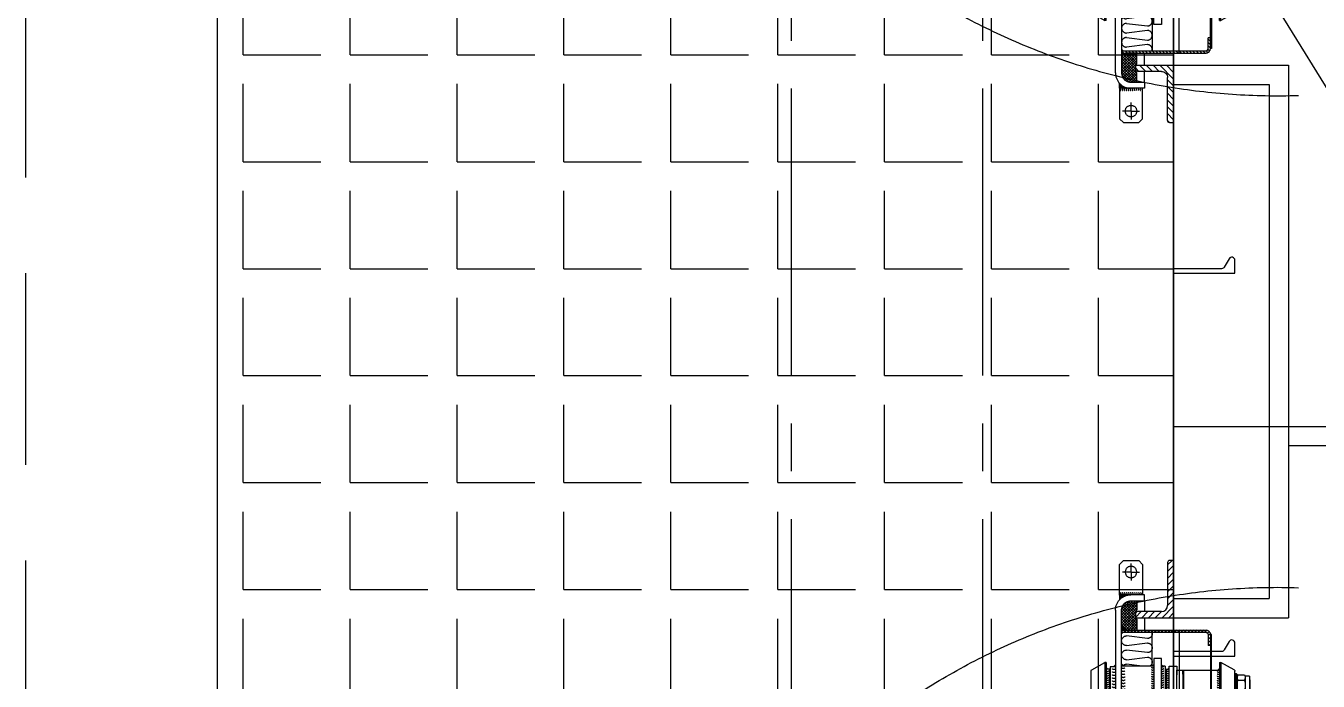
# Model space of a CAD drawing. Extents: x 1551 to 113148, y -1700 to 77018.
# Drawn here: x 22335 to 24024, y 23816 to 24672 of the extents above; entities that cross this region are included whole.
import ezdxf

# ---------------------------------------------------------------- set-up
doc = ezdxf.new("R2010")
doc.units = 0
doc.header["$LTSCALE"] = 500
doc.header["$MEASUREMENT"] = 0
for name, pattern in [('CENTER', [3, 2.5, -0.25, 0, -0.25]), ('CENTER2', [1.125, 0.75, -0.125, 0.125, -0.125]), ('DASHED', [0.75, 0.5, -0.25]), ('PHANTOM', [2.1, 1.25, -0.2, 0.125, -0.2, 0.125, -0.2])]:
    doc.linetypes.add(name, pattern=pattern)
doc.layers.get('0').update_dxf_attribs({"linetype": 'CONTINUOUS'})
for name, color, linetype in [('M1CO1', 1, 'CONTINUOUS'), ('S0PH1', 7, 'PHANTOM'), ('SAFECO1', 1, 'CONTINUOUS')]:
    doc.layers.add(name, color=color, linetype=linetype)
doc.styles.add('ROMANS', font='romans', dxfattribs={"height": 100})
doc.dimstyles.get("Standard").update_dxf_attribs({"dimtxt": 2, "dimasz": 2.5, "dimexe": 1, "dimexo": 1, "dimgap": 1, "dimtad": 1, "dimdsep": 46, "dimtxsty": 'ROMANS', "dimcen": 0, "dimclrd": 1, "dimclre": 1, "dimclrt": 2, "dimadec": 0, "dimazin": 0, "dimtfac": 1, "dimtmove": 2, "dimatfit": 3, "dimfxl": 1, "dimtvp": 100, "dimtolj": 1, "dimarcsym": 0})

# ---------------------------------------------------------------- blocks, each defined once
blk = doc.blocks.new('*U127', base_point=(264.596170203271, -143.4242987370699))
at = {"color": 0, "linetype": 'ByBlock'}
for centre, radius, start, end in [((232.8803225822628, -145.716029284598), 2.502392791018992, 306.9429082326873, 53.05709176731194), ((236.8250198780302, -145.716029284598), 2.50239279101898, 306.9429082326867, 53.0570917673133), ((240.7697171737975, -145.716029284598), 2.50239279101894, 306.9429082326858, 53.05709176731346), ((244.7144144695648, -145.716029284598), 2.50239279101898, 306.9429082326867, 53.0570917673133), ((248.6591117653322, -145.716029284598), 2.50239279101898, 306.9429082326867, 53.0570917673133), ((252.6038090610995, -145.716029284598), 2.50239279101898, 306.9429082326867, 53.0570917673133), ((256.5485063568668, -145.716029284598), 2.502392791019025, 306.9429082326884, 53.0570917673109), ((260.4932036526341, -145.716029284598), 2.502392791019048, 306.9429082326887, 53.0570917673113), ((264.4379009484014, -145.716029284598), 2.502392791019025, 306.9429082326884, 53.0570917673109), ((268.3825982441688, -145.716029284598), 2.502392791019048, 306.9429082326887, 53.0570917673113), ((272.3272955399361, -145.716029284598), 2.502392791019014, 306.9429082326877, 53.05709176731234), ((276.2719928357035, -145.716029284598), 2.502392791019014, 306.9429082326877, 53.05709176731234)]:
    blk.add_arc(centre, radius, start, end, dxfattribs=at)
blk = doc.blocks.new('*U125', base_point=(128.1455001054946, 293.9478394549487))
at = {"color": 0, "linetype": 'ByBlock'}
for centre, radius, start, end in [((105.7253254925412, 295.3219190895367), 1.876794593264289, 306.942908232687, 53.05709176731513), ((108.6232413076537, 295.3219190895368), 1.876794593264243, 306.9429082326859, 53.05709176731409), ((111.5211571227663, 295.3219190895367), 1.876794593264272, 306.9429082326863, 53.05709176731585), ((114.4190729378787, 295.3219190895367), 1.876794593264306, 306.9429082326876, 53.05709176731442), ((117.3169887529913, 295.3219190895368), 1.876794593264201, 306.9429082326842, 53.05709176731585), ((120.2149045681038, 295.3219190895367), 1.876794593264289, 306.942908232687, 53.05709176731513), ((123.1128203832164, 295.3219190895367), 1.876794593264263, 306.9429082326859, 53.05709176731617), ((126.0107361983289, 295.3219190895367), 1.876794593264297, 306.9429082326873, 53.05709176731482), ((128.9086520134414, 295.3219190895367), 1.87679459326428, 306.9429082326866, 53.05709176731545), ((131.8065678285539, 295.3219190895367), 1.876794593264314, 306.942908232688, 53.05709176731409), ((134.7044836436665, 295.3219190895367), 1.876794593264297, 306.9429082326873, 53.05709176731482), ((137.602399458779, 295.3219190895368), 1.876794593264235, 306.9429082326856, 53.05709176731442), ((140.5003152738915, 295.3219190895367), 1.87679459326428, 306.9429082326866, 53.05709176731545), ((143.398231089004, 295.3219190895367), 1.876794593264297, 306.9429082326873, 53.05709176731482)]:
    blk.add_arc(centre, radius, start, end, dxfattribs=at)
blk = doc.blocks.new('*U129', base_point=(575.7573960870468, 1345.550973974253))
at = {"color": 0, "linetype": 'ByBlock'}
for centre, radius, start, end in [((574.3199064861329, 1354.049124044602), 1.876794593319557, 36.9429082347019, 143.057091765903), ((574.319906486133, 1351.477695473203), 1.876794593302292, 36.94290823399941, 143.0570917666096), ((574.319906486133, 1348.906266901803), 1.876794593285074, 36.94290823330046, 143.0570917673086), ((574.319906486133, 1346.334838330403), 1.876794593267719, 36.9429082325959, 143.0570917680132), ((574.319906486133, 1343.763409759003), 1.8767945932505, 36.94290823189686, 143.0570917687123), ((574.319906486133, 1341.191981187448), 1.876794593326481, 36.94290823498143, 143.0570917656277), ((574.3199064861329, 1338.620552616048), 1.876794593309171, 36.94290823428031, 143.0570917663246), ((574.3199064861329, 1336.049124044649), 1.876794593291816, 36.94290823357575, 143.0570917670292)]:
    blk.add_arc(centre, radius, start, end, dxfattribs=at)
blk = doc.blocks.new('*U124', base_point=(112.3284696323399, 372.3700953744262))
at = {"color": 0, "linetype": 'ByBlock'}
for centre, radius, start, end in [((105.5103074330348, 373.8140997678111), 1.876794593264303, 306.9429082326884, 53.05709176731161), ((108.4548495594526, 373.8140997678111), 1.876794593264337, 306.9429082326897, 53.05709176731025), ((111.3993916858704, 373.8140997678111), 1.876794593264354, 306.9429082326905, 53.05709176730953), ((114.3439338122882, 373.8140997678111), 1.876794593264354, 306.9429082326905, 53.05709176730953), ((117.2884759387061, 373.8140997678111), 1.876794593264363, 306.9429082326907, 53.05709176730922), ((120.2330180651239, 373.8140997678111), 1.876794593264371, 306.9429082326911, 53.0570917673089), ((123.1775601915418, 373.8140997678111), 1.87679459326432, 306.942908232689, 53.05709176731097), ((126.1221023179596, 373.8140997678111), 1.876794593264354, 306.9429082326905, 53.05709176730953), ((129.0666444443775, 373.8140997678111), 1.876794593264354, 306.9429082326905, 53.05709176730953), ((132.0111865707953, 373.8140997678111), 1.876794593264354, 306.9429082326905, 53.05709176730953), ((134.9557286972132, 373.8140997678111), 1.87679459326432, 306.942908232689, 53.05709176731097), ((137.9002708236311, 373.8140997678111), 1.87679459326432, 306.942908232689, 53.05709176731097), ((140.8448129500489, 373.8140997678111), 1.876794593264354, 306.9429082326905, 53.05709176730953), ((143.7893550764667, 373.8140997678111), 1.876794593264371, 306.9429082326911, 53.0570917673089)]:
    blk.add_arc(centre, radius, start, end, dxfattribs=at)
blk = doc.blocks.new('*U126', base_point=(118.566279742492, 352.2607413274818))
at = {"color": 0, "linetype": 'ByBlock'}
for centre, radius, start, end in [((100.8784199376304, 353.8426763540574), 1.876794593264243, 306.9429082326859, 53.05709176731409), ((103.8452677578558, 353.8426763540574), 1.876794593264235, 306.9429082326856, 53.05709176731442), ((106.8121155780812, 353.8426763540574), 1.876794593264286, 306.9429082326876, 53.05709176731234), ((109.7789633983067, 353.8426763540574), 1.876794593264252, 306.9429082326863, 53.05709176731377), ((112.7458112185321, 353.8426763540574), 1.876794593264278, 306.9429082326873, 53.05709176731273), ((115.7126590387575, 353.8426763540573), 1.876794593264314, 306.942908232688, 53.05709176731409), ((118.679506858983, 353.8426763540574), 1.87679459326426, 306.9429082326866, 53.05709176731346), ((121.6463546792084, 353.8426763540574), 1.876794593264252, 306.9429082326863, 53.05709176731377), ((124.6132024994338, 353.8426763540573), 1.876794593264323, 306.9429082326884, 53.05709176731377), ((127.5800503196593, 353.8426763540574), 1.876794593264269, 306.942908232687, 53.05709176731313), ((130.5468981398848, 353.8426763540574), 1.876794593264235, 306.9429082326856, 53.05709176731442), ((133.5137459601101, 353.8426763540573), 1.876794593264332, 306.9429082326887, 53.05709176731346), ((136.4805937803356, 353.8426763540574), 1.876794593264286, 306.9429082326876, 53.05709176731234), ((139.4474416005611, 353.8426763540574), 1.876794593264235, 306.9429082326856, 53.05709176731442), ((142.4142894207864, 353.8426763540573), 1.876794593264349, 306.9429082326894, 53.05709176731273), ((145.3811372410119, 353.8426763540574), 1.876794593264286, 306.9429082326876, 53.05709176731234), ((148.3479850612374, 353.8426763540574), 1.876794593264252, 306.9429082326863, 53.05709176731377)]:
    blk.add_arc(centre, radius, start, end, dxfattribs=at)
blk = doc.blocks.new('75X50X8')
for p, q in [((0, 0), (0, -50)), ((5, 0), (0, 0)), ((8, -34), (8, -3)), ((0, -50), (75, -50)), ((72, -42), (16, -42)), ((75, -50), (75, -45))]:
    blk.add_line(p, q)
for centre, radius, start, end in [((5, -3), 3, 0, 90), ((16, -34), 8, 180, 270), ((72, -45), 3, 0, 90)]:
    blk.add_arc(centre, radius, start, end)
blk = doc.blocks.new('*U123', base_point=(122.7478308028185, 434.396861697825))
at = {"color": 0, "linetype": 'ByBlock'}
for centre, radius, start, end in [((106.5600979544565, 435.8140997678111), 1.876794593264417, 306.9429082326922, 53.05709176730994), ((109.4336558556251, 435.8140997678111), 1.8767945932644, 306.9429082326915, 53.05709176731065), ((112.3072137567937, 435.8140997678111), 1.876794593264346, 306.9429082326901, 53.05709176730986), ((115.1807716579622, 435.8140997678111), 1.876794593264363, 306.9429082326907, 53.05709176730922), ((118.0543295591307, 435.8140997678111), 1.876794593264451, 306.9429082326935, 53.05709176730857), ((120.9278874602993, 435.8140997678111), 1.876794593264417, 306.9429082326922, 53.05709176730994), ((123.8014453614678, 435.8140997678111), 1.876794593264434, 306.9429082326928, 53.05709176730922), ((126.6750032626365, 435.8140997678111), 1.876794593264374, 306.9429082326905, 53.05709176731161), ((129.548561163805, 435.8140997678111), 1.8767945932644, 306.9429082326915, 53.05709176731065), ((132.4221190649735, 435.8140997678111), 1.876794593264434, 306.9429082326928, 53.05709176730922), ((135.2956769661422, 435.8140997678111), 1.876794593264365, 306.9429082326901, 53.05709176731194), ((138.1692348673107, 435.8140997678111), 1.8767945932644, 306.9429082326915, 53.05709176731065), ((141.0427927684792, 435.8140997678111), 1.8767945932644, 306.9429082326915, 53.05709176731065)]:
    blk.add_arc(centre, radius, start, end, dxfattribs=at)
blk = doc.blocks.new('Weathertight 700')
at = {"linetype": 'CENTER', "ltscale": 100}
h = blk.add_hatch(dxfattribs=at)
h.set_pattern_fill('ANSI31', color=256, scale=25, angle=180, style=0)
h.set_pattern_definition([(315, (-19487.51447585467, 1094.576381529761), (2.209708691207962, 2.20970869120796), [])])
edge = h.paths.add_edge_path()
edge.add_line((-12001.59540333584, 8136.997565070109), (-12001.59540333585, 8139.997565070124))
edge.add_line((-12001.59540333585, 8139.997565070124), (-11891.59540334134, 8139.997565070124))
edge.add_ellipse((-11891.59540334134, 8142.997565070124), major_axis=(2.121320343561103, 2.121320343561103), ratio=0.9999999999986229, start_angle=225.0000000000394, end_angle=314.9999999999606)
edge.add_line((-11888.59540334134, 8142.997565070124), (-11888.59540334134, 8156.997565070124))
edge.add_line((-11888.59540334134, 8156.997565070124), (-11885.59540334134, 8156.997565070124))
edge.add_line((-11885.59540334134, 8156.997565070124), (-11885.59540334134, 8142.997565070124))
edge.add_ellipse((-11891.59540334134, 8142.997565070124), major_axis=(4.242640687122208, 4.242640687122208), ratio=0.9999999999986228, start_angle=225.0000000000395, end_angle=314.99999999996055, ccw=False)
edge.add_line((-11891.59540334134, 8136.997565070124), (-12001.59540333584, 8136.997565070109))
h = blk.add_hatch(dxfattribs=at)
h.set_pattern_fill('ANSI37', color=256, scale=20, angle=180, style=0)
h.set_pattern_definition([(315, (-19487.51447585467, 1094.576381529761), (1.767766952966369, 1.767766952966369), []), (45.00000000000001, (-19487.51447585467, 1094.576381529761), (-1.767766952966369, 1.767766952966369), [])])
edge = h.paths.add_edge_path()
edge.add_line((-12001.59540333568, 8131.997565070247), (-11996.59540333567, 8136.99756507024))
edge.add_line((-11996.59540333567, 8136.99756507024), (-11981.59540333568, 8136.99756507024))
edge.add_line((-11981.59540333568, 8136.99756507024), (-11981.59540333567, 8122.997565069883))
edge.add_line((-11981.59540333567, 8122.997565069883), (-11983.59540333565, 8120.99756507024))
edge.add_line((-11983.59540333565, 8120.99756507024), (-11983.59540333565, 8112.99756507024))
edge.add_line((-11983.59540333565, 8112.99756507024), (-11981.59540333568, 8110.997565070356))
edge.add_line((-11981.59540333568, 8110.997565070356), (-11981.59540333568, 8098.99756507024))
edge.add_line((-11981.59540333568, 8098.99756507024), (-11989.59540333568, 8098.99756507024))
edge.add_ellipse((-11989.59540333568, 8110.99756507024), major_axis=(8.485281374240003, 8.485281374240005), ratio=0.9999999999996624, start_angle=134.9999999999903, end_angle=225.0000000000097, ccw=False)
edge.add_line((-12001.59540333568, 8110.99756507024), (-12001.59540333568, 8131.997565070247))
h = blk.add_hatch(dxfattribs=at)
h.set_pattern_fill('ANSI31', color=256, scale=50, angle=-90.00000000000001, style=0)
h.set_pattern_definition([(314.9999999999999, (-19487.51447585466, 1094.576381422557), (4.419417382415924, 4.41941738241592), [])])
edge = h.paths.add_edge_path()
edge.add_line((-11941.59540333568, 8104.997564962978), (-11941.59540333568, 8048.997564962978))
edge.add_ellipse((-11938.59540333568, 8048.997564962978), major_axis=(2.12132034356182, 2.12132034356182), ratio=0.9999999999979474, start_angle=134.9999999999412, end_angle=225.0000000000588)
edge.add_line((-11938.59540333568, 8045.997564962978), (-11933.59540333568, 8045.997564962978))
edge.add_line((-11933.59540333568, 8045.997564962978), (-11933.59540333568, 8111.503454473452))
edge.add_line((-11933.59540333568, 8111.503454473452), (-11933.59540333568, 8120.997564962978))
edge.add_line((-11933.59540333568, 8120.997564962978), (-11983.49657229158, 8120.997564962978))
edge.add_line((-11983.49657229158, 8120.997564962978), (-11983.59540333568, 8120.898733918875))
edge.add_line((-11983.59540333568, 8120.898733918875), (-11983.59540333568, 8115.997564962978))
edge.add_ellipse((-11980.59540333568, 8115.997564962978), major_axis=(2.12132034356182, 2.12132034356182), ratio=0.9999999999979474, start_angle=134.9999999999412, end_angle=225.0000000000588)
edge.add_line((-11980.59540333568, 8112.997564962978), (-11949.59540333568, 8112.997564962978))
edge.add_ellipse((-11949.59540333568, 8104.997564962978), major_axis=(5.656854249493335, 5.656854249493335), ratio=0.9999999999996624, start_angle=314.99999999999034, end_angle=405.00000000000966, ccw=False)
h = blk.add_hatch(color=256, dxfattribs=at)
edge = h.paths.add_edge_path()
edge.add_ellipse((-11989.59540333567, 8110.997565070124), major_axis=(-14.14213562374937, 14.14213562374937), ratio=0.9999999999988243, start_angle=87.7176312567118, end_angle=134.9999999999454, ccw=False)
edge.add_line((-12004.28952082973, 8097.429849305452), (-12004.2804930643, 8091.243702322223))
edge.add_line((-12004.2804930643, 8091.24370232223), (-12004.2804930643, 8090.997565070124))
edge.add_line((-12004.2804930643, 8090.997565070124), (-11989.59540333568, 8090.997565070124))
for p, q in [((-12009.59540333568, 8110.997565070124), (-12009.5954033402, 8842.351910038698)), ((-12001.59540334014, 8831.000709274798), (-12001.59540333568, 8110.997565070124)), ((-12041.57579317295, 8225.9638422032), (-12041.57579317295, 8190.789513163734)), ((-12023.40852700275, 8179.515888980648), (-12023.40852700275, 8239.653265496745)), ((-12021.57579317295, 8179.515888980648), (-12021.57579317295, 8238.922001577535)), ((-12017.57579317295, 8188.218945279092), (-12017.57579317295, 8230.218945279092)), ((-12016.57579317295, 8185.218945279092), (-12016.57579317295, 8233.218945279092)), ((-11944.57579317295, 8184.218945279092), (-11944.57579317295, 8234.218945279092)), ((-11943.57579317295, 8188.218945279092), (-11943.57579317295, 8230.218945279092)), ((-11920.57579317295, 8189.218945279063), (-11920.57579317295, 8229.218945279063)), ((-11873.57579317295, 8179.515888980619), (-11873.57579317295, 8238.922001577506)), ((-11871.74305934314, 8179.515888980619), (-11871.74305934314, 8239.653265496716)), ((-11853.57579317295, 8225.963842203171), (-11853.57579317295, 8190.789513163705)), ((-11853.57579317295, 8194.218945279063), (-11853.57579317295, 8224.218945279063)), ((-11851.32579317295, 8224.218945279063), (-11851.32579317295, 8194.218945279063)), ((-11850.57579317295, 8197.218945279063), (-11850.57579317295, 8221.218945279063)), ((-11840.07579317295, 8197.218945279063), (-11840.07579317295, 8221.218945279063)), ((-11834.57579317295, 8197.218945279063), (-11834.57579317295, 8221.218945279063)), ((-11833.57579317295, 8215.991945279064), (-11833.57579317295, 8202.445945279062)), ((-12017.57579317295, 8195.718945279092), (-12016.57579317295, 8195.718945279092)), ((-11921.57579317295, 8194.718945279092), (-11921.57579317295, 8190.218945279092)), ((-11851.32579317295, 8194.218945279063), (-11853.57579317295, 8194.218945279063)), ((-11851.32579317295, 8194.218945279063), (-11850.57579317295, 8194.968945279063)), ((-11849.50192167225, 8195.358945279062), (-11850.57579317295, 8197.218945279063)), ((-11850.57579317295, 8197.218945279063), (-11850.57579317295, 8194.968945279063)), ((-11849.50192167225, 8202.288945279055), (-11841.14966467363, 8202.288945279055)), ((-11849.50192167225, 8195.358945279062), (-11841.14966467363, 8195.358945279062)), ((-11841.14966467363, 8195.358945279062), (-11840.07579317295, 8197.218945279063)), ((-11834.57579317295, 8197.218945279063), (-11840.07579317295, 8197.218945279063)), ((-11840.07579317295, 8197.218945279063), (-11840.07579317295, 8197.218945279063)), ((-11834.57579317295, 8201.445945279062), (-11833.57579317295, 8202.445945279062)), ((-11834.57579317295, 8202.445945279062), (-11833.57579317295, 8202.445945279062)), ((-12040.54738236321, 8189.041367161437), (-12023.40852700275, 8179.515888980648)), ((-12021.57579317295, 8179.515888980648), (-12023.40852700275, 8179.515888980648)), ((-12017.57579317295, 8188.218945279092), (-12021.57579317295, 8188.218945279092)), ((-12016.57579317295, 8189.718945279092), (-12016.57579317295, 8189.818945279098)), ((-12009.6895607453, 8185.218945279092), (-12016.57579317295, 8185.218945279092)), ((-11959.57579317295, 8184.218945279092), (-12001.57579317295, 8184.218945279092)), ((-11961.61028315977, 8184.218945279092), (-11961.61028315977, 8139.997565070124)), ((-11944.57579317295, 8184.218945279092), (-11949.57579317295, 8184.218945279092)), ((-11943.57579317295, 8189.818945279098), (-11944.57579317295, 8189.818945279098)), ((-11944.57579317295, 8189.718945279092), (-11944.57579317295, 8189.818945279098)), ((-11944.57579317295, 8189.718945279092), (-11944.57579317295, 8189.718945279092)), ((-11943.57579317295, 8188.218945279092), (-11939.57579317295, 8188.218945279092)), ((-11921.57579317295, 8190.218945279092), (-11920.57579317295, 8189.218945279092)), ((-11920.57579317295, 8189.218945279063), (-11885.59540334134, 8189.218945279063)), ((-11884.09540334011, 8189.218945279063), (-11873.57579317295, 8189.218945279063)), ((-11873.57579317295, 8179.515888980619), (-11871.74305934314, 8179.515888980619)), ((-11854.60420398268, 8189.041367161408), (-11871.74305934314, 8179.515888980619)), ((-11885.59540334134, 8156.997565070124), (-11888.59540334134, 8156.997565070124)), ((-12001.59540333583, 8139.997565070124), (-11891.31456824089, 8139.997565070124)), ((-12001.59540333581, 8136.997565070109), (-11891.31456824089, 8136.997565070124)), ((-12001.57592379539, 8132.240632480112), (-12001.56109950965, 8132.225808194373)), ((-11971.59540333568, 8120.997564962963), (-11971.59540333568, 8136.997565070109)), ((-11981.59540333568, 8122.997565069891), (-11983.59540333565, 8120.99756507024)), ((-11983.59540333565, 8120.99756507024), (-11983.59540333565, 8112.99756507024)), ((-11983.59540333565, 8112.99756507024), (-11981.59540333568, 8110.997565070356)), ((-11971.59540333568, 8098.997565070124), (-11971.59540333568, 8112.997564962978)), ((-12004.2804930643, 8091.24370232223), (-12004.28952082973, 8097.429849305452)), ((-12004.2804930643, 8091.24370232223), (-12004.2804930643, 8051.24370232223)), ((-11974.2804930643, 8090.997565070124), (-12004.2804930643, 8090.997565070124)), ((-11989.59540333568, 8098.997565070124), (-11971.59540333568, 8098.997565070124)), ((-11971.59540333568, 8090.997565070124), (-11989.59540333568, 8090.997565070124)), ((-11974.2804930643, 8051.24370232223), (-11974.2804930643, 8090.997565070124)), ((-11971.59540333568, 8098.997565070124), (-11971.59540333568, 8090.997565070124)), ((-12004.2804930643, 8051.24370232223), (-11999.2804930643, 8046.24370232223)), ((-11999.2804930643, 8046.24370232223), (-12004.2804930643, 8051.24370232223)), ((-11999.2804930643, 8046.24370232223), (-11979.2804930643, 8046.24370232223)), ((-11979.2804930643, 8046.24370232223), (-11974.2804930643, 8051.24370232223))]:
    blk.add_line(p, q, dxfattribs=at)
blk.add_line((-11926.4173360077, 8136.997565070116), (-11926.4173360077, 8804.997565070116))
at = {"linetype": 'CENTER', "ltscale": 0.1}
for q in [(-12000.2804930643, 8061.24370232223), (-11989.2804930643, 8072.24370232223), (-11989.2804930643, 8050.24370232223), (-11978.2804930643, 8061.24370232223)]:
    blk.add_line((-11989.2804930643, 8061.24370232223), q, dxfattribs=at)
at = {"linetype": 'CENTER', "ltscale": 100}
for points in [[(-11884.09540334011, 8142.997565070124), (-11885.59540334134, 8142.997565070124), (-11885.59540334134, 8798.997565070116), (-11884.09540334011, 8798.997565070116)], [(-11949.57579317295, 8245.218945279092), (-11949.57579317295, 8174.218945279092), (-11959.57579317295, 8174.218945279092), (-11959.57579317295, 8245.218945279092)], [(-11929.57579317295, 8195.362538818546), (-11929.57579317295, 8189.218945279092), (-11921.57579317295, 8189.218945279092), (-11921.57579317295, 8209.218945279092), (-11921.57579317295, 8229.218945279092), (-11929.57579317295, 8229.218945279092), (-11929.57579317295, 8223.075351739637)]]:
    blk.add_lwpolyline(points, close=True, dxfattribs=at)
for points in [[(-11939.57579317295, 8283.218945279092), (-11939.57579317295, 8241.218945279092), (-11939.57579317295, 8209.218945279092), (-11939.57579317295, 8188.218945279092)], [(-11939.57579317295, 8195.362538818546), (-11939.57579317295, 8184.218945279092), (-11929.57579317295, 8184.218945279092), (-11929.57579317295, 8195.362538818546)], [(-11888.59540334134, 8142.997565070124), (-11888.59540334134, 8156.997565070124)]]:
    blk.add_lwpolyline(points, dxfattribs=at)
for points in [[(-11961.85567673888, 8139.997565070124, 0.4987105433970418), (-11967.92635680085, 8148.057092130344), (-11995.2942095187, 8144.675015242174, -0.9999999999999999), (-11995.2942095187, 8157.307162524332), (-11967.92635680085, 8153.925085636161, 0.9999999999999999), (-11967.92635680085, 8166.55723291832), (-11995.2942095187, 8163.175156030149, -0.9999999999999999), (-11995.2942095187, 8175.807303312307), (-11967.92635680085, 8172.425226424137, 0.7683061710719771), (-11964.78180768366, 8184.218945279092, 0.7683061710719771)], [(-11974.71094108701, 8184.218945279092), (-11995.2942095187, 8181.675296818124, -0.2369664343132039), (-12000.35993695905, 8184.218945279092)], [(-11981.59540333568, 8122.997565069891), (-11981.59540333568, 8136.99756507024), (-11996.59540333568, 8136.99756507024), (-12001.59540333568, 8131.99756507024), (-12001.59540333568, 8110.99756507024, 0.4142135623730951), (-11989.59540333568, 8098.99756507024), (-11981.59540333568, 8098.99756507024), (-11981.59540333568, 8110.997565070356)], [(-11999.28088106301, 8046.244090320935, 0.00311450733894636), (-11999.21859272887, 8046.24370232223)]]:
    blk.add_lwpolyline(points, format="xyb", dxfattribs=at)
blk.add_circle((-11989.2804930643, 8061.24370232223), 7.5, dxfattribs=at)
for centre, radius, start, end in [((-11827.6782211784, 8209.218945279063), 22.89757199454385, 162.3830311595617, 197.6169688404383), ((-11862.97336516749, 8209.218945279063), 22.89757199454389, 342.3830311595618, 17.61696884043827), ((-11844.44869836155, 8198.823945279059), 6.127094811395725, 145.5615305956172, 205.5615305952991), ((-11846.20288798434, 8198.823945279059), 6.12709481139574, 334.438469404701, 34.43846940438278), ((-12039.57579317295, 8190.789513163734), 2, 180, 240.935454756648), ((-11855.57579317295, 8190.789513163705), 2, 299.064545243352, 0), ((-11891.59540334134, 8142.997565070124), 3, 270, 0), ((-11891.59540334134, 8142.997565070124), 6, 270, 0), ((-11989.59540333568, 8110.997565070124), 20, 180, 270), ((-11980.86798418536, 8089.497565070138), 1.8767945932505, 126.9429082319683, 233.0570917686675), ((-11978.29655561381, 8089.497565070138), 1.876794593326481, 126.9429082345738, 233.0570917654263), ((-11975.72512704241, 8089.497565070138), 1.876794593309171, 126.9429082345738, 233.0570917659473), ((-11973.153698471, 8089.497565070138), 1.876794593291816, 126.9429082334169, 233.0570917665831)]:
    blk.add_arc(centre, radius, start, end, dxfattribs=at)
for points in [[(-12021.57579317295, 8188.218945279092), (-12021.57579317295, 8185.218945279092), (-12018.57579317295, 8188.218945279092)], [(-12009.57579317304, 8185.218945279092), (-12013.57579317304, 8185.218945279092), (-12009.57579317304, 8181.218945279092)], [(-12001.57579317295, 8184.218945279092), (-12001.57579317295, 8180.218945279092), (-11997.57579317295, 8184.218945279092)], [(-11959.57579317295, 8184.218945279092), (-11959.57579317295, 8181.218945279092), (-11962.57579317295, 8184.218945279092)], [(-11949.57579317295, 8184.218945279092), (-11946.57579317295, 8184.218945279092), (-11949.57579317295, 8181.218945279092)], [(-11939.57579317295, 8188.218945279092), (-11939.57579317295, 8185.218945279092), (-11942.57579317295, 8188.218945279092)], [(-11939.57579317295, 8188.218945279092), (-11939.57579317295, 8185.218945279092), (-11942.57579317295, 8188.218945279092)], [(-11873.57579317295, 8189.218945279063), (-11876.57579317295, 8189.218945279063), (-11873.57579317295, 8186.218945279063)], [(-12001.59540334043, 8139.997565070124), (-11998.59540334043, 8139.997565070124), (-12001.59540334043, 8142.997565070124)], [(-12001.59540333568, 8136.997565070124), (-12001.59540333568, 8132.997565070124), (-11997.59540333568, 8136.997565070124)]]:
    blk.add_solid(points, dxfattribs=at)
at = {"layer": 'S0PH1', "linetype": 'CENTER', "ltscale": 0.5}
blk.add_arc((-11798.24151530413, 8943.087254529826), 861.8718120075671, 180.7961724232309, 271.8370443490422, dxfattribs=at)
at = {"linetype": 'CENTER', "ltscale": 100, "extrusion": (0, 0, -1), "zscale": -1, "rotation": 90}
for name, p in [('*U125', (12021.31981805078, 8211.533033792584)), ('*U126', (11962.79302166642, 8202.079809490286)), ('*U126', (11949.68316680601, 8200.932025086193)), ('*U124', (11942.51979756633, 8195.841999380136)), ('*U123', (11876.63438221372, 8206.26136055059))]:
    blk.add_blockref(name, p, dxfattribs=at)
at = {"linetype": 'CENTER', "ltscale": 100, "rotation": 90}
for name, p in [('*U127', (-12013.86752372057, 8217.90648283789)), ('*U127', (-12001.74883101545, 8216.620806447623)), ('*U129', (-11992.92963075768, 8090.872544271988))]:
    blk.add_blockref(name, p, dxfattribs=at)
at = {"extrusion": (0, 0, -1), "zscale": -1, "rotation": 270}
blk.add_blockref('75X50X8', (11983.59540333568, 8120.997564962978), dxfattribs=at)
blk = doc.blocks.new('HP80x7')
at = {"color": 0, "linetype": 'ByBlock'}
blk.add_lwpolyline([(16.93957916929139, -80, 0.7733437469019275), (19.00022815428383, -72.53550321004877), (8, -66.18451852402359, -0.2679491924311233), (6, -62.72041690888727), (6, 0), (0, 0), (0, -80), (17.06042083070861, -80)], format="xyb", dxfattribs=at)
blk = doc.blocks.new('DOT')
at = {"layer": 'SAFECO1', "color": 0, "linetype": 'ByBlock'}
blk.add_line((-0.5, 0), (-1, 0), dxfattribs=at)
at = {"layer": 'SAFECO1', "color": 0, "linetype": 'ByBlock', "const_width": 0.5}
blk.add_lwpolyline([(-0.25, 0, 1), (0.25, 0, 1)], format="xyb", close=True, dxfattribs=at)

msp = doc.modelspace()

# ---------------------------------------------------------------- hatches: boundary and pattern name
h = msp.add_hatch()
h.set_pattern_fill('ANGLE', color=256, scale=20)
h.set_pattern_definition([(0, (75006.57112112112, -1070.749690772042), (0, 139.7), [101.6, -38.1]), (90, (75006.57112112112, -1070.749690772042), (-139.7, 8.554157892044263e-15), [101.6, -38.1])])
h.paths.add_polyline_path([(22585.04765413149, 22949.69754690682), (23835.10450735304, 22949.69754690682), (23835.10450735304, 25152.62379364027), (22585.04765413149, 25152.62379364027)])

# ---------------------------------------------------------------- linework, layer by layer
for p, q in [((23835.10450735304, 28523.67318635157), (23835.10450735307, 21723.75846618407)), ((23835.10450735306, 25045.48339706317), (23835.10450735306, 24345.48339706317)), ((23835.10450735303, 24620.43192459432), (23985.10450735303, 24620.43192459431)), ((23985.10450735303, 24620.43192459431), (23985.10450735303, 24148.75846618408)), ((23835.10450735303, 24595.43192459432), (23960.10450735303, 24595.43192459432)), ((23960.10450735303, 24595.43192459432), (23960.10450735303, 24148.75846618408)), ((23835.10450735307, 24148.75846618403), (30185.10450735301, 24148.75846618403)), ((23835.10450735303, 24148.75846618408), (30185.10450735297, 24148.75846618407)), ((23960.10450735303, 24148.71582626787), (23960.10450735303, 23923.75846629122)), ((23985.10450735303, 24148.75846618408), (23985.10450735303, 23898.75846629122)), ((23985.10450735303, 24123.75846618408), (30160.10450735297, 24123.75846618407)), ((23835.10450735303, 23923.75846629122), (23960.10450735303, 23923.75846629122)), ((23835.10450735303, 23898.75846629122), (23985.10450735303, 23898.75846629122))]:
    msp.add_line(p, q)
at = {"linetype": 'CENTER2'}
msp.add_line((23335.1045073531, 25152.62379364027), (23335.10450735312, 21848.75846618406), dxfattribs=at)
at = {"linetype": 'DASHED'}
msp.add_lwpolyline([(25335.10450735305, 21848.75846618406), (22335.10450735308, 21848.75846618406), (22335.10450735307, 28523.75846618402), (25335.1045073531, 28523.75846618402)], dxfattribs=at)
msp.add_lwpolyline([(22585.04765413149, 22949.69754690682), (23835.10450735304, 22949.69754690682), (23835.10450735304, 25152.62379364027), (22585.04765413149, 25152.62379364027)], close=True)
at = {"linetype": 'CENTER2'}
msp.add_lwpolyline([(23335.1045073531, 25152.62379364028), (23585.1045073531, 25152.62379364027), (23585.10450735309, 21848.75846618406)], dxfattribs=at)

# ---------------------------------------------------------------- block references
msp.add_blockref('Weathertight 700', (35768.69991068872, 16499.43435963134))
at = {"rotation": 90}
for p in [(23835.10450735303, 24348.75846618409), (23835.10450735303, 23848.75846618409)]:
    msp.add_blockref('HP80x7', p, dxfattribs=at)
at = {"xscale": -1, "rotation": 180}
msp.add_blockref('Weathertight 700', (35768.69991068872, 32019.75603125419), dxfattribs=at)

# ---------------------------------------------------------------- leaders
at = {"layer": 'M1CO1', "linetype": 'Continuous'}
msp.add_leader([(23746.23859238869, 25059.33422889034), (26514.71337674959, 20563.2016236539)], dimstyle='Standard', override={"dimasz": 250, "dimgap": 100, "dimtad": 0, "dimldrblk": 'DOT'}, dxfattribs=at)

doc.saveas('drawing.dxf')
